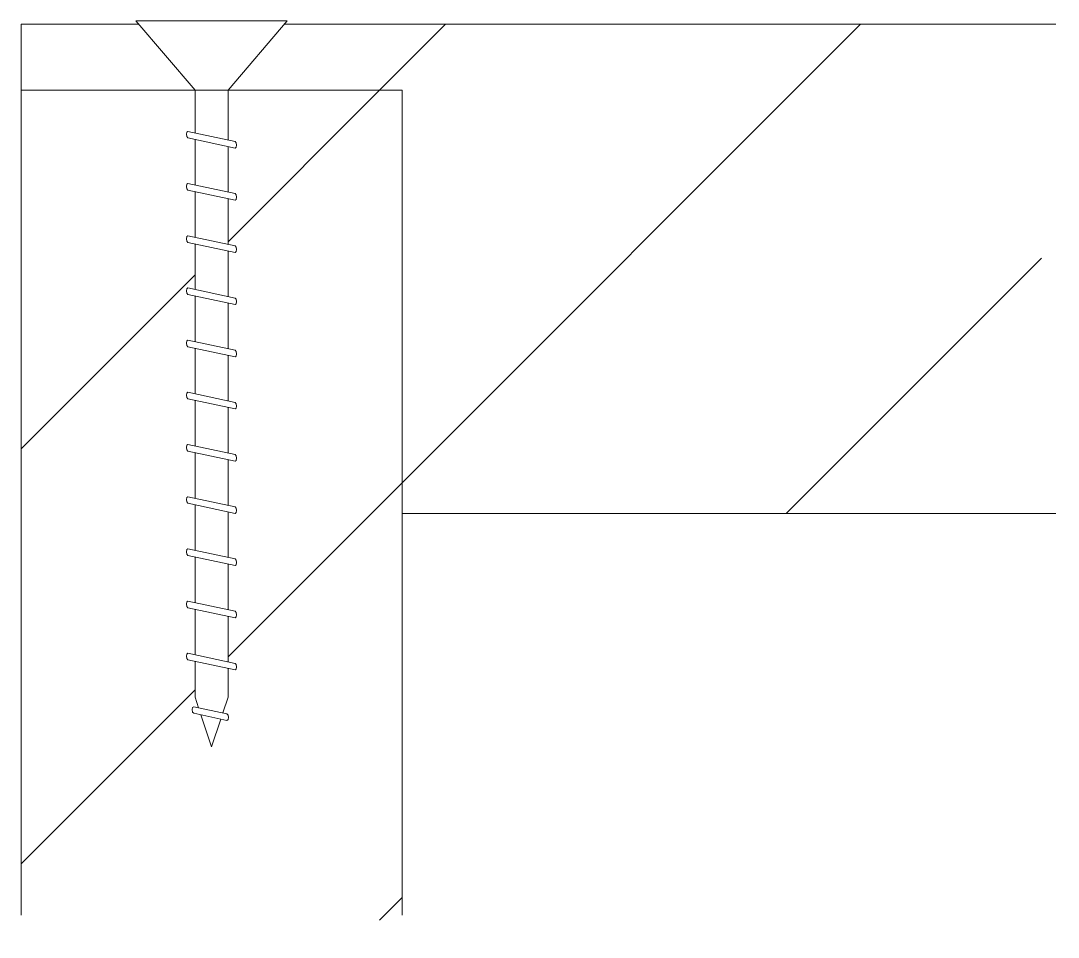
# Model space of a CAD drawing. Header units: millimetres. Extents: x -1388 to 1498, y 198 to 1684.
# Drawn here: x -1327.552 to -1324.409, y 1680.093 to 1682.87 of the extents above; entities that cross this region are included whole.
import ezdxf

# ---------------------------------------------------------------- set-up
doc = ezdxf.new("R2010")
doc.units = ezdxf.units.MM
doc.header["$MEASUREMENT"] = 0
for name, color, linetype, lineweight in [('A-FURN', 8, 'Continuous', 18), ('G-ANNO-TTLB', 3, 'Continuous', 13), ('meccanismi', 4, 'Continuous', 18), ('viti', 2, 'Continuous', 18)]:
    doc.layers.add(name, color=color, linetype=linetype, lineweight=lineweight)
pattern_1 = [(225, (-972.9631596946243, 1090.718953677978), (0.6286188125486873, -0.6286188125486872), [])]

msp = doc.modelspace()

# ---------------------------------------------------------------- hatches: boundary and pattern name
at = {"layer": 'G-ANNO-TTLB'}
h = msp.add_hatch(dxfattribs=at)
h.set_pattern_fill('ANSI31', color=256, scale=0.2800003937855823, angle=180)
h.set_pattern_definition(pattern_1)
h.paths.add_polyline_path([(-1324.416332320636, 1682.859873857409, -0.1515511120838779), (-1324.752278095878, 1681.376971771892), (-1326.397023390037, 1681.376971771892), (-1326.397023390037, 1682.659873576134), (-1326.924329131627, 1682.659873576134), (-1326.754092138019, 1682.859873857409)])
h = msp.add_hatch(dxfattribs=at)
h.set_pattern_fill('ANSI31', color=256, scale=0.2800003937855823, angle=180)
h.set_pattern_definition(pattern_1)
edge = h.paths.add_edge_path()
edge.add_spline(control_points=[(-1327.04568852446, 1681.902707695977), (-1327.052211557246, 1681.904105488717), (-1327.052149849575, 1681.884092237516), (-1327.045626816789, 1681.882694444776)], knot_values=[0, 0, 0, 0, 0.02001331818730089, 0.02001331818730089, 0.02001331818730089, 0.02001331818730089], degree=3, periodic=0)
edge.add_line((-1327.045626816789, 1681.882694444776), (-1327.024329272265, 1681.878130685236))
edge.add_line((-1327.024329272265, 1681.878130685236), (-1327.024329272265, 1681.739987439646))
edge.add_line((-1327.024329272265, 1681.739987439646), (-1327.046945066565, 1681.744833681282))
edge.add_spline(control_points=[(-1327.04568852446, 1681.744564422259), (-1327.052211557246, 1681.745962214999), (-1327.052149849575, 1681.725948963798), (-1327.045626816789, 1681.724551171058)], knot_values=[0, 0, 0, 0, 0.02001331818730089, 0.02001331818730089, 0.02001331818730089, 0.02001331818730089], degree=3, periodic=0)
edge.add_line((-1327.045626816789, 1681.724551171058), (-1327.024329272265, 1681.719987411517))
edge.add_line((-1327.024329272265, 1681.719987411517), (-1327.024329272265, 1681.581844165927))
edge.add_line((-1327.024329272265, 1681.581844165928), (-1327.046945066565, 1681.586690407564))
edge.add_spline(control_points=[(-1327.04568852446, 1681.58642114854), (-1327.052211557246, 1681.58781894128), (-1327.052149849575, 1681.567805690079), (-1327.045626816789, 1681.56640789734)], knot_values=[0, 0, 0, 0, 0.02001331818730089, 0.02001331818730089, 0.02001331818730089, 0.02001331818730089], degree=3, periodic=0)
edge.add_line((-1327.045626816789, 1681.56640789734), (-1327.024329272265, 1681.561844137799))
edge.add_line((-1327.024329272265, 1681.561844137799), (-1327.024329272265, 1681.423700892209))
edge.add_line((-1327.024329272265, 1681.423700892209), (-1327.046945066565, 1681.428547133845))
edge.add_spline(control_points=[(-1327.04568852446, 1681.428277874822), (-1327.052211557246, 1681.429675667562), (-1327.052149849575, 1681.409662416361), (-1327.045626816789, 1681.408264623621)], knot_values=[0, 0, 0, 0, 0.02001331818730089, 0.02001331818730089, 0.02001331818730089, 0.02001331818730089], degree=3, periodic=0)
edge.add_line((-1327.045626816789, 1681.408264623621), (-1327.024329272265, 1681.40370086408))
edge.add_line((-1327.024329272265, 1681.40370086408), (-1327.024329272265, 1681.26555761849))
edge.add_line((-1327.024329272265, 1681.26555761849), (-1327.046945066565, 1681.270403860126))
edge.add_spline(control_points=[(-1327.04568852446, 1681.270134601104), (-1327.052211557246, 1681.271532393843), (-1327.052149849575, 1681.251519142642), (-1327.045626816789, 1681.250121349903)], knot_values=[0, 0, 0, 0, 0.02001331818730089, 0.02001331818730089, 0.02001331818730089, 0.02001331818730089], degree=3, periodic=0)
edge.add_line((-1327.045626816789, 1681.250121349903), (-1327.024329272265, 1681.245557590362))
edge.add_line((-1327.024329272265, 1681.245557590362), (-1327.024329272265, 1681.107414344772))
edge.add_line((-1327.024329272265, 1681.107414344772), (-1327.046945066565, 1681.112260586408))
edge.add_spline(control_points=[(-1327.04568852446, 1681.111991327385), (-1327.052211557246, 1681.113389120125), (-1327.052149849575, 1681.093375868924), (-1327.045626816789, 1681.091978076184)], knot_values=[0, 0, 0, 0, 0.02001331818730089, 0.02001331818730089, 0.02001331818730089, 0.02001331818730089], degree=3, periodic=0)
edge.add_line((-1327.045626816789, 1681.091978076184), (-1327.024329272265, 1681.087414316643))
edge.add_line((-1327.024329272265, 1681.087414316643), (-1327.024329272265, 1680.949271071054))
edge.add_line((-1327.024329272265, 1680.949271071054), (-1327.046945066565, 1680.95411731269))
edge.add_spline(control_points=[(-1327.04568852446, 1680.953848053667), (-1327.052211557246, 1680.955245846406), (-1327.052149849575, 1680.935232595205), (-1327.045626816789, 1680.933834802466)], knot_values=[0, 0, 0, 0, 0.02001331818730089, 0.02001331818730089, 0.02001331818730089, 0.02001331818730089], degree=3, periodic=0)
edge.add_line((-1327.045626816789, 1680.933834802466), (-1327.024329272265, 1680.929271042925))
edge.add_line((-1327.024329272265, 1680.929271042925), (-1327.024329272265, 1680.820413552806))
edge.add_line((-1327.024329272265, 1680.820413552806), (-1327.013816436967, 1680.788875046914))
edge.add_line((-1327.013816436967, 1680.788875046914), (-1327.029197646596, 1680.792171020406))
edge.add_spline(control_points=[(-1327.027941104491, 1680.791901761383), (-1327.034464137277, 1680.793299554123), (-1327.034402429606, 1680.773286302922), (-1327.02787939682, 1680.771888510182)], knot_values=[0, 0, 0, 0, 0.02001331818730089, 0.02001331818730089, 0.02001331818730089, 0.02001331818730089], degree=3, periodic=0)
edge.add_line((-1327.02787939682, 1680.771888510182), (-1327.00663693969, 1680.767336555083))
edge.add_line((-1327.00663693969, 1680.767336555083), (-1326.974329201946, 1680.67041334185))
edge.add_line((-1326.974329201946, 1680.67041334185), (-1326.946329162566, 1680.754413459985))
edge.add_line((-1326.946329162566, 1680.754413459985), (-1326.926406763729, 1680.750144374521))
edge.add_spline(control_points=[(-1326.927662469648, 1680.75041345436), (-1326.92114377772, 1680.749016591804), (-1326.92114377772, 1680.769016619932), (-1326.927662469648, 1680.770413482488)], knot_values=[0, 0, 0, 0, 0.02000000000043656, 0.02000000000043656, 0.02000000000043656, 0.02000000000043656], degree=3, periodic=0)
edge.add_line((-1326.927662469648, 1680.770413482488), (-1326.940106931593, 1680.773080152905))
edge.add_line((-1326.940106931593, 1680.773080152905), (-1326.924329131627, 1680.820413552806))
edge.add_line((-1326.924329131627, 1680.820413552806), (-1326.924329131627, 1680.90784244136))
edge.add_line((-1326.924329131627, 1680.90784244136), (-1326.901775881184, 1680.903009601979))
edge.add_spline(control_points=[(-1326.903031587103, 1680.903278681819), (-1326.896512895174, 1680.901881819263), (-1326.896512895174, 1680.921881847391), (-1326.903031587103, 1680.923278709947)], knot_values=[0, 0, 0, 0, 0.02000000000043656, 0.02000000000043656, 0.02000000000043656, 0.02000000000043656], degree=3, periodic=0)
edge.add_line((-1326.903031587103, 1680.923278709947), (-1326.924329131627, 1680.927842469488))
edge.add_line((-1326.924329131627, 1680.927842469488), (-1326.924329131627, 1681.065985715079))
edge.add_line((-1326.924329131627, 1681.065985715078), (-1326.901775881184, 1681.061152875698))
edge.add_spline(control_points=[(-1326.903031587103, 1681.061421955538), (-1326.896512895174, 1681.060025092981), (-1326.896512895174, 1681.080025121109), (-1326.903031587103, 1681.081421983666)], knot_values=[0, 0, 0, 0, 0.02000000000043656, 0.02000000000043656, 0.02000000000043656, 0.02000000000043656], degree=3, periodic=0)
edge.add_line((-1326.903031587103, 1681.081421983666), (-1326.924329131627, 1681.085985743207))
edge.add_line((-1326.924329131627, 1681.085985743206), (-1326.924329131627, 1681.224128988797))
edge.add_line((-1326.924329131627, 1681.224128988797), (-1326.901775881184, 1681.219296149416))
edge.add_spline(control_points=[(-1326.903031587103, 1681.219565229256), (-1326.896512895174, 1681.2181683667), (-1326.896512895174, 1681.238168394828), (-1326.903031587103, 1681.239565257384)], knot_values=[0, 0, 0, 0, 0.02000000000043656, 0.02000000000043656, 0.02000000000043656, 0.02000000000043656], degree=3, periodic=0)
edge.add_line((-1326.903031587103, 1681.239565257384), (-1326.924329131627, 1681.244129016925))
edge.add_line((-1326.924329131627, 1681.244129016925), (-1326.924329131627, 1681.382272262515))
edge.add_line((-1326.924329131627, 1681.382272262515), (-1326.901775881184, 1681.377439423135))
edge.add_spline(control_points=[(-1326.903031587103, 1681.377708502975), (-1326.896512895174, 1681.376311640418), (-1326.896512895174, 1681.396311668546), (-1326.903031587103, 1681.397708531103)], knot_values=[0, 0, 0, 0, 0.02000000000043656, 0.02000000000043656, 0.02000000000043656, 0.02000000000043656], degree=3, periodic=0)
edge.add_line((-1326.903031587103, 1681.397708531103), (-1326.924329131627, 1681.402272290644))
edge.add_line((-1326.924329131627, 1681.402272290643), (-1326.924329131627, 1681.540415536234))
edge.add_line((-1326.924329131627, 1681.540415536233), (-1326.901775881184, 1681.535582696853))
edge.add_spline(control_points=[(-1326.903031587103, 1681.535851776693), (-1326.896512895174, 1681.534454914137), (-1326.896512895174, 1681.554454942265), (-1326.903031587103, 1681.555851804821)], knot_values=[0, 0, 0, 0, 0.02000000000043656, 0.02000000000043656, 0.02000000000043656, 0.02000000000043656], degree=3, periodic=0)
edge.add_line((-1326.903031587103, 1681.555851804821), (-1326.924329131627, 1681.560415564362))
edge.add_line((-1326.924329131627, 1681.560415564362), (-1326.924329131627, 1681.698558809952))
edge.add_line((-1326.924329131627, 1681.698558809952), (-1326.901775881184, 1681.693725970572))
edge.add_spline(control_points=[(-1326.903031587103, 1681.693995050412), (-1326.896512895174, 1681.692598187855), (-1326.896512895174, 1681.712598215983), (-1326.903031587103, 1681.713995078539)], knot_values=[0, 0, 0, 0, 0.02000000000043656, 0.02000000000043656, 0.02000000000043656, 0.02000000000043656], degree=3, periodic=0)
edge.add_line((-1326.903031587103, 1681.713995078539), (-1326.924329131627, 1681.718558838081))
edge.add_line((-1326.924329131627, 1681.718558838081), (-1326.924329131627, 1681.856702083671))
edge.add_line((-1326.924329131627, 1681.856702083671), (-1326.901775881184, 1681.85186924429))
edge.add_spline(control_points=[(-1326.903031587103, 1681.85213832413), (-1326.896512895174, 1681.850741461574), (-1326.896512895174, 1681.870741489702), (-1326.903031587103, 1681.872138352258)], knot_values=[0, 0, 0, 0, 0.02000000000043656, 0.02000000000043656, 0.02000000000043656, 0.02000000000043656], degree=3, periodic=0)
edge.add_line((-1326.903031587103, 1681.872138352258), (-1326.924329131627, 1681.876702111799))
edge.add_line((-1326.924329131627, 1681.876702111799), (-1326.924329131627, 1682.014845357389))
edge.add_line((-1326.924329131627, 1682.014845357389), (-1326.901775881184, 1682.010012518008))
edge.add_spline(control_points=[(-1326.903031587103, 1682.010281597848), (-1326.896512895174, 1682.008884735292), (-1326.896512895174, 1682.02888476342), (-1326.903031587103, 1682.030281625976)], knot_values=[0, 0, 0, 0, 0.02000000000043656, 0.02000000000043656, 0.02000000000043656, 0.02000000000043656], degree=3, periodic=0)
edge.add_line((-1326.903031587103, 1682.030281625976), (-1326.924329131627, 1682.034845385517))
edge.add_line((-1326.924329131627, 1682.034845385517), (-1326.924329131627, 1682.172988631108))
edge.add_line((-1326.924329131627, 1682.172988631108), (-1326.901775881184, 1682.168155791727))
edge.add_spline(control_points=[(-1326.903031587103, 1682.168424871567), (-1326.896512895174, 1682.16702800901), (-1326.896512895174, 1682.187028037138), (-1326.903031587103, 1682.188424899695)], knot_values=[0, 0, 0, 0, 0.02000000000043656, 0.02000000000043656, 0.02000000000043656, 0.02000000000043656], degree=3, periodic=0)
edge.add_line((-1326.903031587103, 1682.188424899695), (-1326.924329131627, 1682.192988659236))
edge.add_line((-1326.924329131627, 1682.192988659236), (-1326.924329131627, 1682.331131904826))
edge.add_line((-1326.924329131627, 1682.331131904826), (-1326.901775881184, 1682.326299065445))
edge.add_spline(control_points=[(-1326.903031587103, 1682.326568145285), (-1326.896512895174, 1682.325171282729), (-1326.896512895174, 1682.345171310857), (-1326.903031587103, 1682.346568173413)], knot_values=[0, 0, 0, 0, 0.02000000000043656, 0.02000000000043656, 0.02000000000043656, 0.02000000000043656], degree=3, periodic=0)
edge.add_line((-1326.903031587103, 1682.346568173413), (-1326.924329131627, 1682.351131932954))
edge.add_line((-1326.924329131627, 1682.351131932954), (-1326.924329131627, 1682.489275178544))
edge.add_line((-1326.924329131627, 1682.489275178544), (-1326.901775881184, 1682.484442339164))
edge.add_spline(control_points=[(-1326.903031587103, 1682.484711419004), (-1326.896512895174, 1682.483314556447), (-1326.896512895174, 1682.503314584575), (-1326.903031587103, 1682.504711447132)], knot_values=[0, 0, 0, 0, 0.02000000000043656, 0.02000000000043656, 0.02000000000043656, 0.02000000000043656], degree=3, periodic=0)
edge.add_line((-1326.903031587103, 1682.504711447132), (-1326.924329131627, 1682.509275206673))
edge.add_line((-1326.924329131627, 1682.509275206673), (-1326.924329131627, 1682.659873576133))
edge.add_line((-1326.924329131627, 1682.659873576134), (-1326.397023390037, 1682.659873576134))
edge.add_line((-1326.397023390037, 1682.659873576134), (-1326.397023390037, 1681.376971771893))
edge.add_line((-1326.397023390037, 1681.376971771892), (-1326.397023390037, 1680.159860344801))
edge.add_arc((-1326.974329201946, 1682.659873576134), 2.565803608482315, 270, 283.00287816291353, ccw=False)
edge.add_arc((-1326.974329201946, 1682.659873576134), 2.565803608482315, 256.9971218370865, 270, ccw=False)
edge.add_line((-1327.551635013854, 1680.159860344801), (-1327.551635013854, 1682.659873576134))
edge.add_line((-1327.551635013854, 1682.659873576134), (-1327.024329272265, 1682.659873576134))
edge.add_line((-1327.024329272265, 1682.659873576134), (-1327.024329272265, 1682.530703808238))
edge.add_line((-1327.024329272265, 1682.530703808238), (-1327.046945066565, 1682.535550049874))
edge.add_spline(control_points=[(-1327.04568852446, 1682.535280790851), (-1327.052211557246, 1682.536678583591), (-1327.052149849575, 1682.51666533239), (-1327.045626816789, 1682.51526753965)], knot_values=[0, 0, 0, 0, 0.02001331818730089, 0.02001331818730089, 0.02001331818730089, 0.02001331818730089], degree=3, periodic=0)
edge.add_line((-1327.045626816789, 1682.51526753965), (-1327.024329272265, 1682.510703780109))
edge.add_line((-1327.024329272265, 1682.510703780109), (-1327.024329272265, 1682.37256053452))
edge.add_line((-1327.024329272265, 1682.37256053452), (-1327.046945066565, 1682.377406776156))
edge.add_spline(control_points=[(-1327.04568852446, 1682.377137517133), (-1327.052211557246, 1682.378535309872), (-1327.052149849575, 1682.358522058671), (-1327.045626816789, 1682.357124265932)], knot_values=[0, 0, 0, 0, 0.02001331818730089, 0.02001331818730089, 0.02001331818730089, 0.02001331818730089], degree=3, periodic=0)
edge.add_line((-1327.045626816789, 1682.357124265932), (-1327.024329272265, 1682.352560506391))
edge.add_line((-1327.024329272265, 1682.352560506391), (-1327.024329272265, 1682.214417260801))
edge.add_line((-1327.024329272265, 1682.214417260801), (-1327.046945066565, 1682.219263502437))
edge.add_spline(control_points=[(-1327.04568852446, 1682.218994243414), (-1327.052211557246, 1682.220392036154), (-1327.052149849575, 1682.200378784953), (-1327.045626816789, 1682.198980992213)], knot_values=[0, 0, 0, 0, 0.02001331818730089, 0.02001331818730089, 0.02001331818730089, 0.02001331818730089], degree=3, periodic=0)
edge.add_line((-1327.045626816789, 1682.198980992213), (-1327.024329272265, 1682.194417232672))
edge.add_line((-1327.024329272265, 1682.194417232672), (-1327.024329272265, 1682.056273987082))
edge.add_line((-1327.024329272265, 1682.056273987083), (-1327.046945066565, 1682.061120228719))
edge.add_spline(control_points=[(-1327.04568852446, 1682.060850969696), (-1327.052211557246, 1682.062248762435), (-1327.052149849575, 1682.042235511234), (-1327.045626816789, 1682.040837718495)], knot_values=[0, 0, 0, 0, 0.02001331818730089, 0.02001331818730089, 0.02001331818730089, 0.02001331818730089], degree=3, periodic=0)
edge.add_line((-1327.045626816789, 1682.040837718495), (-1327.024329272265, 1682.036273958954))
edge.add_line((-1327.024329272265, 1682.036273958954), (-1327.024329272265, 1681.898130713364))
edge.add_line((-1327.024329272265, 1681.898130713364), (-1327.046945066565, 1681.902976955))

# ---------------------------------------------------------------- linework, layer by layer
at = {"layer": 'A-FURN'}
for p, q in [((-1327.551635013854, 1680.159860344801), (-1327.551635013854, 1682.659873576134)), ((-1327.024329272265, 1682.659873576134), (-1327.551635013854, 1682.659873576134)), ((-1326.397023390037, 1682.659873576134), (-1326.924329131627, 1682.659873576134)), ((-1326.397023390037, 1680.159860344801), (-1326.397023390037, 1682.659873576134))]:
    msp.add_line(p, q, dxfattribs=at)
msp.add_lwpolyline([(-1326.397023390037, 1682.659873576134), (-1326.397023390037, 1681.376971771893)], dxfattribs=at)
at = {"layer": 'meccanismi'}
for p, q in [((-1327.551635013854, 1682.859873857409), (-1327.194566265874, 1682.859873857409)), ((-1326.754092138019, 1682.859873857409), (-1324.416332320636, 1682.859873857409))]:
    msp.add_line(p, q, dxfattribs=at)
for points in [[(-1327.551635013854, 1682.659873576134), (-1327.551635013854, 1682.859873857409)], [(-1327.024329272265, 1682.659873576134), (-1327.551635013854, 1682.659873576134)], [(-1326.397023390037, 1681.376971771893), (-1326.397023390037, 1682.659873576134), (-1326.924329131627, 1682.659873576134)], [(-1324.416332320636, 1681.376971771893), (-1326.397023390037, 1681.376971771893)]]:
    msp.add_lwpolyline(points, dxfattribs=at)
at = {"layer": 'viti'}
for p, q in [((-1326.745118466319, 1682.87041643588), (-1327.203539937573, 1682.870416435881)), ((-1327.203539937573, 1682.870416435881), (-1327.024329272265, 1682.659873576134)), ((-1326.924329131627, 1682.659873576134), (-1326.74511846632, 1682.870416435881)), ((-1326.924329131627, 1682.659873576134), (-1327.024329272265, 1682.659873576134)), ((-1327.045626816789, 1682.53526756778), (-1326.903031587103, 1682.504711447132)), ((-1327.045626816789, 1682.51526753965), (-1326.903031587103, 1682.484711419004)), ((-1327.045626816789, 1682.377124294061), (-1326.903031587103, 1682.346568173413)), ((-1327.045626816789, 1682.357124265932), (-1326.903031587103, 1682.326568145285)), ((-1327.045626816789, 1682.218981020342), (-1326.903031587103, 1682.188424899695)), ((-1327.045626816789, 1682.198980992213), (-1326.903031587103, 1682.168424871567)), ((-1327.045626816789, 1682.060837746624), (-1326.903031587103, 1682.030281625976)), ((-1327.045626816789, 1682.040837718495), (-1326.903031587103, 1682.010281597848)), ((-1327.045626816789, 1681.902694472906), (-1326.903031587103, 1681.872138352258)), ((-1327.045626816789, 1681.882694444777), (-1326.903031587103, 1681.85213832413)), ((-1327.045626816789, 1681.744551199187), (-1326.903031587103, 1681.71399507854)), ((-1327.045626816789, 1681.724551171058), (-1326.903031587103, 1681.693995050412)), ((-1327.045626816789, 1681.586407925469), (-1326.903031587103, 1681.555851804821)), ((-1327.045626816789, 1681.56640789734), (-1326.903031587103, 1681.535851776693)), ((-1327.045626816789, 1681.42826465175), (-1326.903031587103, 1681.397708531103)), ((-1327.045626816789, 1681.408264623621), (-1326.903031587103, 1681.377708502975)), ((-1327.045626816789, 1681.270121378032), (-1326.903031587103, 1681.239565257384)), ((-1327.045626816789, 1681.250121349903), (-1326.903031587103, 1681.219565229256)), ((-1327.045626816789, 1681.111978104313), (-1326.903031587103, 1681.081421983666)), ((-1327.045626816789, 1681.091978076184), (-1326.903031587103, 1681.061421955538)), ((-1327.045626816789, 1680.953834830595), (-1326.903031587103, 1680.923278709947)), ((-1327.045626816789, 1680.933834802466), (-1326.903031587103, 1680.903278681819)), ((-1327.024329272265, 1680.820413552807), (-1327.013816436967, 1680.788875046916)), ((-1326.924329131627, 1680.820413552807), (-1326.940106931593, 1680.773080152906)), ((-1327.02787939682, 1680.791888538311), (-1326.927662469648, 1680.770413482488)), ((-1327.02787939682, 1680.771888510183), (-1326.927662469648, 1680.750413454361)), ((-1327.00663693969, 1680.767336555083), (-1326.974329201946, 1680.67041334185)), ((-1326.946329162566, 1680.754413459985), (-1326.974329201946, 1680.67041334185))]:
    msp.add_line(p, q, dxfattribs=at)
for points in [[(-1327.024329272265, 1682.530703808239), (-1327.024329272265, 1682.659873576134)], [(-1326.924329131627, 1682.509275206673), (-1326.924329131627, 1682.659873576134)], [(-1327.024329272265, 1682.37256053452), (-1327.024329272265, 1682.51070378011)], [(-1326.924329131627, 1682.351131932954), (-1326.924329131627, 1682.489275178545)], [(-1327.024329272265, 1682.214417260801), (-1327.024329272265, 1682.352560506391)], [(-1326.924329131627, 1682.192988659236), (-1326.924329131627, 1682.331131904826)], [(-1326.924329131627, 1682.192988659236), (-1326.924329131627, 1682.331131904826)], [(-1327.024329272265, 1682.056273987083), (-1327.024329272265, 1682.194417232673)], [(-1326.924329131627, 1682.034845385518), (-1326.924329131627, 1682.172988631107)], [(-1327.024329272265, 1681.898130713364), (-1327.024329272265, 1682.036273958955)], [(-1326.924329131627, 1681.876702111799), (-1326.924329131627, 1682.014845357389)], [(-1327.024329272265, 1681.739987439646), (-1327.024329272265, 1681.878130685237)], [(-1326.924329131627, 1681.718558838081), (-1326.924329131627, 1681.85670208367)], [(-1327.024329272265, 1681.581844165928), (-1327.024329272265, 1681.719987411518)], [(-1326.924329131627, 1681.560415564363), (-1326.924329131627, 1681.698558809952)], [(-1327.024329272265, 1681.423700892209), (-1327.024329272265, 1681.561844137799)], [(-1326.924329131627, 1681.402272290644), (-1326.924329131627, 1681.540415536233)], [(-1327.024329272265, 1681.265557618491), (-1327.024329272265, 1681.403700864081)], [(-1326.924329131627, 1681.244129016926), (-1326.924329131627, 1681.382272262515)], [(-1327.024329272265, 1681.107414344772), (-1327.024329272265, 1681.245557590363)], [(-1326.924329131627, 1681.085985743207), (-1326.924329131627, 1681.224128988797)], [(-1327.024329272265, 1680.949271071054), (-1327.024329272265, 1681.087414316644)], [(-1326.924329131627, 1680.927842469489), (-1326.924329131627, 1681.065985715078)], [(-1326.924329131627, 1680.927842469489), (-1326.924329131627, 1681.065985715078)], [(-1327.024329272265, 1680.820413552807), (-1327.024329272265, 1680.929271042926)], [(-1326.924329131627, 1680.820413552807), (-1326.924329131627, 1680.90784244136)]]:
    msp.add_lwpolyline(points, dxfattribs=at)
for points in [[(-1327.045626816789, 1682.51526753965), (-1327.052149849575, 1682.51666533239), (-1327.052211557246, 1682.536678583591), (-1327.04568852446, 1682.535280790851)], [(-1326.903031587103, 1682.484711419004), (-1326.896512895174, 1682.483314556448), (-1326.896512895174, 1682.503314584575), (-1326.903031587103, 1682.504711447132)], [(-1327.045626816789, 1682.357124265932), (-1327.052149849575, 1682.358522058671), (-1327.052211557246, 1682.378535309872), (-1327.04568852446, 1682.377137517133)], [(-1326.903031587103, 1682.326568145285), (-1326.896512895174, 1682.325171282729), (-1326.896512895174, 1682.345171310857), (-1326.903031587103, 1682.346568173413)], [(-1327.045626816789, 1682.198980992213), (-1327.052149849575, 1682.200378784953), (-1327.052211557246, 1682.220392036154), (-1327.04568852446, 1682.218994243414)], [(-1326.903031587103, 1682.168424871567), (-1326.896512895174, 1682.167028009011), (-1326.896512895174, 1682.187028037139), (-1326.903031587103, 1682.188424899695)], [(-1327.045626816789, 1682.040837718495), (-1327.052149849575, 1682.042235511235), (-1327.052211557246, 1682.062248762436), (-1327.04568852446, 1682.060850969696)], [(-1326.903031587103, 1682.010281597848), (-1326.896512895174, 1682.008884735292), (-1326.896512895174, 1682.02888476342), (-1326.903031587103, 1682.030281625976)], [(-1327.045626816789, 1681.882694444777), (-1327.052149849575, 1681.884092237516), (-1327.052211557246, 1681.904105488717), (-1327.04568852446, 1681.902707695978)], [(-1326.903031587103, 1681.85213832413), (-1326.896512895174, 1681.850741461574), (-1326.896512895174, 1681.870741489702), (-1326.903031587103, 1681.872138352258)], [(-1327.045626816789, 1681.724551171058), (-1327.052149849575, 1681.725948963798), (-1327.052211557246, 1681.745962214999), (-1327.04568852446, 1681.744564422259)], [(-1326.903031587103, 1681.693995050412), (-1326.896512895174, 1681.692598187855), (-1326.896512895174, 1681.712598215983), (-1326.903031587103, 1681.71399507854)], [(-1327.045626816789, 1681.56640789734), (-1327.052149849575, 1681.567805690079), (-1327.052211557246, 1681.58781894128), (-1327.04568852446, 1681.586421148541)], [(-1326.903031587103, 1681.535851776693), (-1326.896512895174, 1681.534454914137), (-1326.896512895174, 1681.554454942265), (-1326.903031587103, 1681.555851804821)], [(-1327.045626816789, 1681.408264623621), (-1327.052149849575, 1681.409662416361), (-1327.052211557246, 1681.429675667562), (-1327.04568852446, 1681.428277874822)], [(-1326.903031587103, 1681.377708502975), (-1326.896512895174, 1681.376311640418), (-1326.896512895174, 1681.396311668546), (-1326.903031587103, 1681.397708531103)], [(-1327.045626816789, 1681.250121349903), (-1327.052149849575, 1681.251519142642), (-1327.052211557246, 1681.271532393843), (-1327.04568852446, 1681.270134601104)], [(-1326.903031587103, 1681.219565229256), (-1326.896512895174, 1681.2181683667), (-1326.896512895174, 1681.238168394828), (-1326.903031587103, 1681.239565257384)], [(-1327.045626816789, 1681.091978076184), (-1327.052149849575, 1681.093375868924), (-1327.052211557246, 1681.113389120125), (-1327.04568852446, 1681.111991327385)], [(-1326.903031587103, 1681.061421955538), (-1326.896512895174, 1681.060025092982), (-1326.896512895174, 1681.080025121109), (-1326.903031587103, 1681.081421983666)], [(-1327.045626816789, 1680.933834802466), (-1327.052149849575, 1680.935232595205), (-1327.052211557246, 1680.955245846406), (-1327.04568852446, 1680.953848053667)], [(-1326.903031587103, 1680.903278681819), (-1326.896512895174, 1680.901881819263), (-1326.896512895174, 1680.921881847391), (-1326.903031587103, 1680.923278709947)], [(-1327.02787939682, 1680.771888510183), (-1327.034402429606, 1680.773286302922), (-1327.034464137277, 1680.793299554123), (-1327.027941104491, 1680.791901761384)], [(-1326.927662469648, 1680.750413454361), (-1326.92114377772, 1680.749016591804), (-1326.92114377772, 1680.769016619932), (-1326.927662469648, 1680.770413482488)]]:
    msp.add_open_spline(points, degree=3, dxfattribs=at)

doc.saveas('drawing.dxf')
